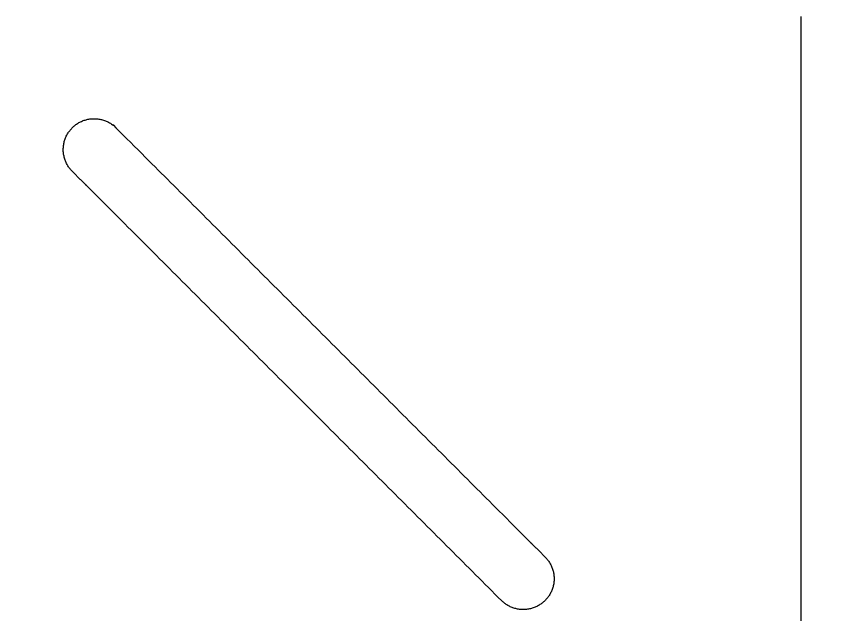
# Model space of a CAD drawing. Header units: millimetres. Extents: x 25 to 322, y 25 to 446.
# Drawn here: x 155.5 to 237.4, y 332.9 to 392 of the extents above; entities that cross this region are included whole.
import ezdxf

# ---------------------------------------------------------------- set-up
doc = ezdxf.new("R2010")
doc.units = ezdxf.units.MM
doc.header["$MEASUREMENT"] = 0
doc.layers.add('Work layer', color=254, linetype='Continuous', true_color=0xdddddd)

msp = doc.modelspace()

# ---------------------------------------------------------------- linework, layer by layer
at = {"layer": 'Work layer'}
msp.add_lwpolyline([(233, 392), (233, 78)], dxfattribs=at)
for points, weights, knots in [([(25, 28), (25, 25), (28, 25), (173.5, 25), (319, 25), (322, 25), (322, 28), (322, 235), (322, 442), (322, 445), (319, 445), (173.5, 445), (28, 445), (25, 445), (25, 442), (25, 235), (25, 28)], [1, 0.707106781187, 1, 1, 1, 0.707106781187, 1, 1, 1, 0.707106781187, 1, 1, 1, 0.707106781187, 1, 1, 1], [0, 0, 0, 4.712389, 4.712389, 295.712389, 295.712389, 300.424778, 300.424778, 714.424778, 714.424778, 719.137167, 719.137167, 1010.137167, 1010.137167, 1014.849556, 1014.849556, 1428.849556, 1428.849556, 1428.849556]), ([(203.411, 334.276), (205.568, 332.119), (207.724, 334.276), (209.881, 336.432), (207.724, 338.589), (186.511, 359.802), (165.298, 381.016), (163.141, 383.172), (160.984, 381.016), (158.828, 378.859), (160.984, 376.702), (182.198, 355.489), (203.411, 334.276)], [1, 0.707106778552, 1, 0.707106778553, 1, 1, 1, 0.70710677988, 1, 0.70710677988, 1, 1, 1], [0, 0, 0, 4.712389, 4.712389, 9.424779, 9.424779, 69.42477, 69.42477, 74.137159, 74.137159, 78.849549, 78.849549, 138.849554, 138.849554, 138.849554])]:
    msp.add_rational_spline(points, weights, degree=2, knots=knots, dxfattribs=at)

doc.saveas('drawing.dxf')
